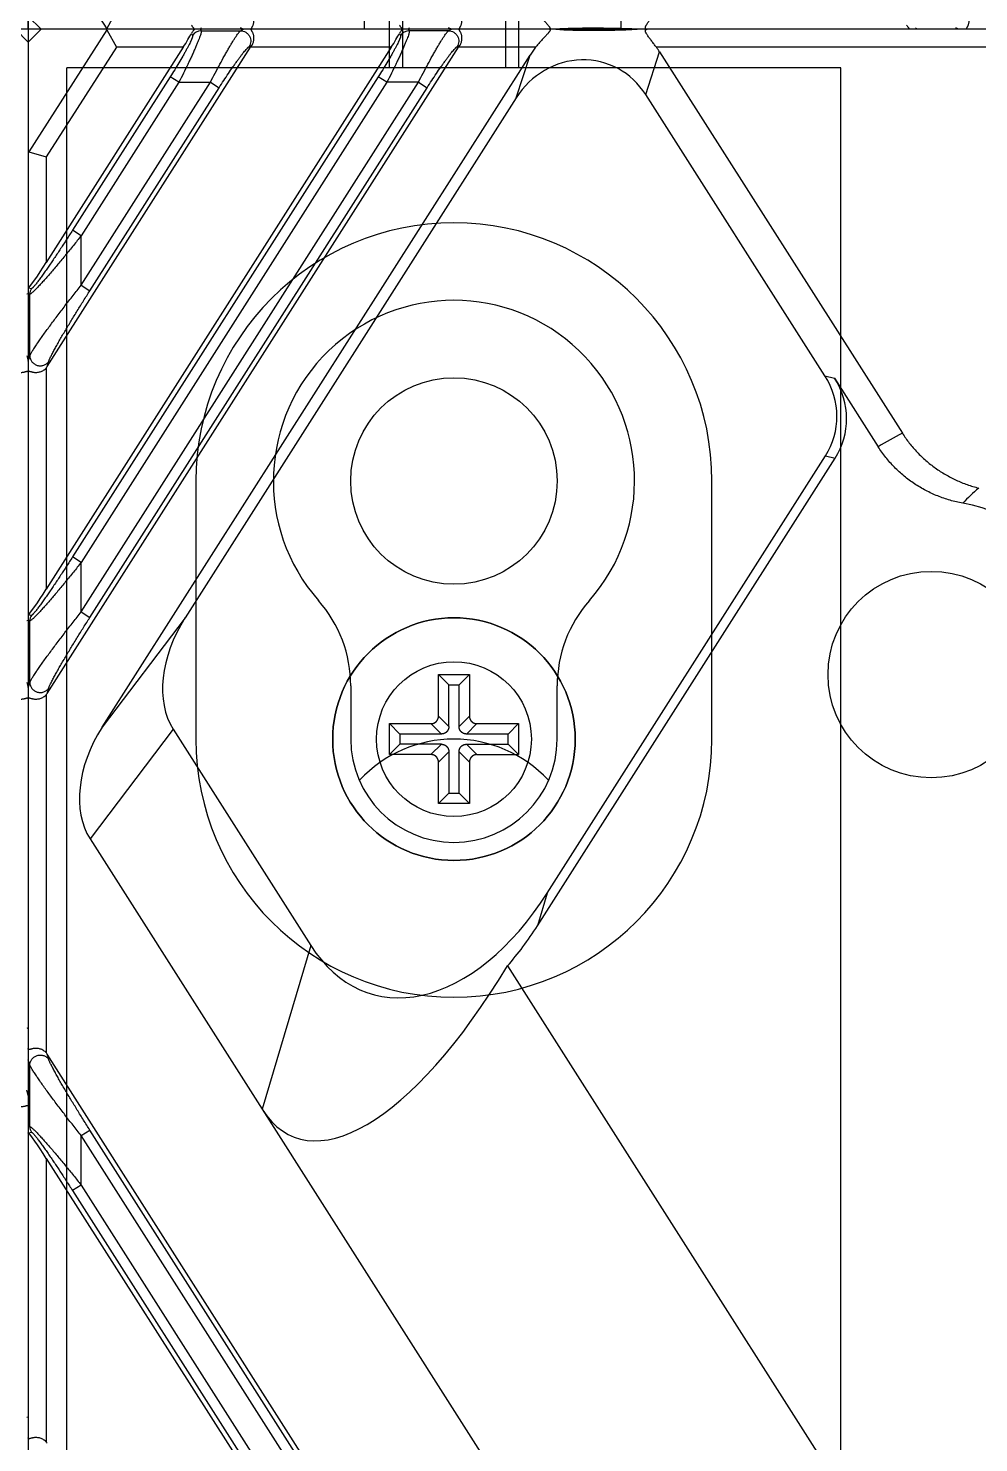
# Model space of a CAD drawing. Header units: millimetres. Extents: x 562 to 17351, y 2396 to 6995.
# Drawn here: x 14538.8 to 14575.7, y 4489 to 4543.8 of the extents above; entities that cross this region are included whole.
import ezdxf

# ---------------------------------------------------------------- set-up
doc = ezdxf.new("R2010")
doc.units = ezdxf.units.MM
doc.layers.add('02___PRT_ALL_AXES', color=7, linetype='Continuous')
doc.layers.add('_88746', color=7, linetype='Continuous')
doc.layers.add('1轮廓线', color=7, linetype='Continuous', lineweight=25)

# ---------------------------------------------------------------- blocks, each defined once
blk = doc.blocks.new('DTGCNV')
at = {"color": 7, "linetype": 'Continuous'}
for p, q in [((12729.643, 5012.697), (12729.643, 5010.197)), ((12739.593, 5012.697), (12739.593, 5010.197)), ((12717.118, 5010.197), (12716.618, 5009.697)), ((12716.618, 5010.197), (12716.618, 4673.197)), ((13316.618, 5010.197), (12716.618, 5010.197)), ((12719.662, 5010.18), (12716.635, 5005.452)), ((12719.662, 5010.18), (12720.035, 5009.497)), ((12722.942, 5010.035), (12722.987, 5009.954)), ((12723.29, 5010.197), (12723.323, 5010.138)), ((12723.323, 5010.138), (12724.846, 5010.138)), ((12724.846, 5010.138), (12724.954, 5010.197)), ((12731.005, 5010.035), (12731.049, 5009.954)), ((12731.353, 5010.197), (12731.385, 5010.138)), ((12732.909, 5010.138), (12731.385, 5010.138)), ((12732.909, 5010.138), (12733.017, 5010.197)), ((13316.618, 5009.697), (13316.118, 5010.197)), ((13316.618, 5010.197), (13316.618, 4672.697)), ((12722.626, 5009.497), (12717.318, 5001.166)), ((12730.688, 5009.497), (12717.318, 4988.51)), ((12720.035, 5009.497), (12717.318, 5005.252)), ((12717.353, 4997.126), (12725.234, 5009.497)), ((12717.353, 4984.47), (12733.297, 5009.497)), ((12722.626, 5009.497), (12720.035, 5009.497)), ((12725.182, 5009.526), (12725.291, 5009.585)), ((12730.688, 5009.497), (12725.234, 5009.497)), ((12733.245, 5009.526), (12733.353, 5009.585)), ((12736.286, 5009.497), (12733.297, 5009.497)), ((12740.554, 5007.665), (12741.089, 5009.319)), ((12813.095, 5009.497), (12740.966, 5009.497)), ((12741.089, 5009.319), (12750.5, 4994.546)), ((12719.48, 4983.156), (12736.07, 5009.197)), ((12735.535, 5007.543), (12736.07, 5009.197)), ((12722.123, 5008.36), (12718.334, 5002.412)), ((12730.185, 5008.36), (12718.334, 4989.757)), ((12722.459, 5008.146), (12718.67, 5002.198)), ((12718.67, 5000.282), (12723.679, 5008.146)), ((12730.521, 5008.146), (12718.67, 4989.542)), ((12718.67, 4987.626), (12731.742, 5008.146)), ((12722.459, 5008.146), (12722.123, 5008.36)), ((12722.459, 5008.146), (12723.679, 5008.146)), ((12723.679, 5008.146), (12724.015, 5007.932)), ((12730.521, 5008.146), (12730.185, 5008.36)), ((12731.742, 5008.146), (12730.521, 5008.146)), ((12731.742, 5008.146), (12732.078, 5007.932)), ((12719.006, 5000.068), (12724.015, 5007.932)), ((12719.006, 4987.412), (12732.078, 5007.932)), ((12747.496, 4996.768), (12740.554, 5007.665)), ((12735.535, 5007.543), (12722.704, 4987.402)), ((12716.635, 5005.452), (12717.318, 5005.252)), ((12717.318, 5005.252), (12717.318, 5001.166)), ((12718.67, 5002.198), (12718.334, 5002.412)), ((12718.67, 5000.282), (12718.67, 5002.198)), ((12716.677, 4999.934), (12716.618, 4999.951)), ((12716.631, 5000.18), (12716.74, 5000.148)), ((12716.677, 4997.543), (12716.677, 4999.934)), ((12718.67, 5000.282), (12719.006, 5000.068)), ((13316.618, 4999.951), (13316.559, 4999.934)), ((12716.618, 4997.34), (12716.677, 4997.543)), ((12717.353, 4997.126), (12717.412, 4997.328)), ((13316.559, 4997.543), (13316.618, 4997.34)), ((12717.318, 4997.079), (12717.318, 4988.51)), ((12747.496, 4996.768), (12747.871, 4996.679)), ((12747.871, 4996.679), (12749.562, 4994.025)), ((12736.354, 4975.464), (12747.898, 4993.585)), ((12736.731, 4976.733), (12747.523, 4993.674)), ((12747.523, 4993.674), (12747.898, 4993.585)), ((12718.67, 4989.542), (12718.334, 4989.757)), ((12718.67, 4987.626), (12718.67, 4989.542)), ((12716.631, 4987.524), (12716.74, 4987.492)), ((12718.67, 4987.626), (12719.006, 4987.412)), ((12722.704, 4987.402), (12719.48, 4983.156)), ((12716.677, 4987.278), (12716.618, 4987.296)), ((12716.677, 4984.887), (12716.677, 4987.278)), ((13316.618, 4987.296), (13316.559, 4987.278)), ((12716.618, 4984.684), (12716.677, 4984.887)), ((12717.353, 4984.47), (12717.412, 4984.673)), ((13316.559, 4984.887), (13316.618, 4984.684)), ((12717.318, 4984.423), (12717.318, 4970.54)), ((12722.236, 4983.077), (12719.013, 4978.832)), ((12722.236, 4983.077), (12727.571, 4974.703)), ((12719.013, 4978.832), (12910.962, 4677.532)), ((12736.731, 4976.733), (12736.354, 4975.464)), ((12727.571, 4974.703), (12725.686, 4968.356)), ((12735.19, 4973.911), (12923.33, 4678.59)), ((13316.618, 4971.508), (13316.559, 4971.491)), ((12717.412, 4970.291), (12717.353, 4970.493)), ((12903.91, 4677.658), (12717.353, 4970.493)), ((12716.677, 4970.077), (12716.618, 4970.279)), ((12716.677, 4967.685), (12716.677, 4970.077)), ((13316.618, 4968.897), (13316.559, 4969.1)), ((12716.618, 4967.668), (12716.677, 4967.685)), ((12716.631, 4967.439), (12716.74, 4967.471)), ((12718.67, 4967.337), (12719.006, 4967.551)), ((12718.67, 4965.421), (12718.67, 4967.337)), ((12902.323, 4679.058), (12718.67, 4967.337)), ((12902.66, 4679.272), (12719.006, 4967.551)), ((12717.318, 4966.453), (12717.318, 4955.465)), ((12717.318, 4966.453), (12901.381, 4677.532)), ((12718.67, 4965.421), (12718.334, 4965.207)), ((12718.67, 4965.421), (12901.103, 4679.058)), ((12718.334, 4965.207), (12900.767, 4678.844)), ((13316.618, 4956.433), (13316.559, 4956.416)), ((12716.635, 4677.443), (12719.662, 4672.714)), ((12719.662, 4672.714), (12720.035, 4673.397)), ((12716.618, 4673.197), (12717.118, 4672.697)), ((13316.618, 4672.697), (12717.118, 4672.697)), ((12723.323, 4672.756), (12723.29, 4672.697)), ((12724.954, 4672.697), (12724.846, 4672.756)), ((12731.385, 4672.756), (12731.353, 4672.697)), ((12733.017, 4672.697), (12732.909, 4672.756)), ((12751.015, 4672.697), (12751.047, 4672.756)), ((12752.678, 4672.697), (12752.571, 4672.756))]:
    blk.add_line(p, q, dxfattribs=at)
for centre, radius in [((12751.618, 4985.197), 4), ((12733.118, 4982.697), 3)]:
    blk.add_circle(centre, radius, dxfattribs=at)
for centre, radius, start, end in [((12723.324, 5009.737), 0.402, 90.2568, 147.2432), ((12731.387, 5009.737), 0.402, 90.2568, 147.2432), ((12717.079, 4999.933), 0.402, 147.6282, 179.8718), ((12757.333, 4981.155), 15.034, 117.0328, 121.1257), ((12759.62, 4985.299), 9.418, 130.8577, 136.0435), ((12751.618, 4985.197), 6.75, 336.1243, 79.5633), ((12717.079, 4987.277), 0.402, 147.6282, 179.8718), ((12717.079, 4967.686), 0.402, 180.1282, 212.3718)]:
    blk.add_arc(centre, radius, start, end, dxfattribs=at)
for centre, major_axis, ratio, start_param, end_param in [((12719.184, 5009.497), (0.468, 0.695), 0.186347, -0.096093, 0.124846), ((12722.553, 5009.497), (0.449, 0.699), 0.073624, -1.523567, -0.647746), ((12730.616, 5009.497), (0.449, 0.699), 0.073624, -1.523567, -0.647746), ((12739.508, 5010.429), (3.18, 0.087), 0.080959, -2.446687, -1.345204), ((12725.307, 5009.497), (0.449, 0.699), 0.073624, 1.492115, 1.618026), ((12733.37, 5009.497), (0.449, 0.699), 0.073624, 1.492115, 1.618026), ((12738.562, 5007.505), (0.977, 3.022), 0.944553, 1.184969, 1.302149), ((12738.562, 5007.505), (0.977, 3.022), 0.944553, -0.662888, -0.591953), ((12738.027, 5005.851), (0.977, 3.022), 0.944553, -0.662888, 1.302149), ((12717.318, 5006.583), (0.687, 1.129), 0.116833, -3.331181, -3.110242), ((12717.318, 5001.28), (0.698, 1.104), 0.046753, -3.023591, -1.644612), ((12717.02, 4997.351), (0.117, 0.402), 0.954439, -2.00715, -1.867188), ((12744.761, 4995.281), (3.127, -0.746), 0.933182, -0.312299, 0.766803), ((12745.136, 4995.191), (3.127, -0.746), 0.933182, -0.312299, 0.766803), ((12717.318, 4988.624), (0.698, 1.104), 0.046753, -3.023591, -1.644612), ((12725.393, 4986.019), (-2.652, -3.493), 0.684108, -1.451017, -0.247768), ((12717.02, 4984.695), (0.117, 0.402), 0.954439, -2.00715, -1.867188), ((12722.169, 4981.773), (2.652, 3.493), 0.684108, -4.59261, -3.389361), ((12732.749, 4982.368), (-2.835, -9.544), 0.602666, -0.481922, 1.127854), ((12732.372, 4981.098), (2.835, 9.544), 0.602666, -2.228667, -2.013739), ((12732.692, 4982.176), (5.777, 14.89), 0.368013, -3.405574, -2.010726), ((12717.02, 4970.269), (-0.117, 0.402), 0.954439, -1.274405, -1.134443), ((12717.318, 4966.339), (-0.698, 1.104), 0.046753, -1.496981, -0.118001), ((12717.02, 4955.193), (-0.117, 0.402), 0.954439, -1.274405, -1.134443), ((12719.184, 4673.397), (-0.468, 0.695), 0.186347, -3.266439, -3.0455), ((12739.508, 4672.466), (3.18, -0.087), 0.080959, 1.345204, 2.446687)]:
    blk.add_ellipse(centre, major_axis=major_axis, ratio=ratio, start_param=start_param, end_param=end_param, dxfattribs=at)
for points, knots in [([(12722.987, 5009.954), (12722.988, 5009.951), (12722.989, 5009.946), (12722.99, 5009.939), (12722.989, 5009.929), (12722.986, 5009.914), (12722.981, 5009.893), (12722.973, 5009.868), (12722.963, 5009.84), (12722.95, 5009.808), (12722.929, 5009.759), (12722.897, 5009.69), (12722.852, 5009.6), (12722.8, 5009.5), (12722.741, 5009.391), (12722.676, 5009.275), (12722.581, 5009.109), (12722.454, 5008.894), (12722.292, 5008.629), (12722.18, 5008.45), (12722.123, 5008.36)], [0, 0, 0, 0, 0.005131, 0.008428, 0.012271, 0.021684, 0.033464, 0.047622, 0.064124, 0.082905, 0.103889, 0.152076, 0.207846, 0.270292, 0.338504, 0.411611, 0.488796, 0.652473, 0.824323, 1, 1, 1, 1]), ([(12723.323, 5010.138), (12723.323, 5010.137), (12723.324, 5010.133), (12723.326, 5010.124), (12723.325, 5010.11), (12723.323, 5010.09), (12723.318, 5010.065), (12723.31, 5010.036), (12723.296, 5009.987), (12723.273, 5009.917), (12723.238, 5009.821), (12723.194, 5009.711), (12723.143, 5009.588), (12723.085, 5009.454), (12723.021, 5009.31), (12722.952, 5009.157), (12722.877, 5008.998), (12722.772, 5008.776), (12722.633, 5008.491), (12722.518, 5008.262), (12722.459, 5008.146)], [0, 0, 0, 0, 0.002337, 0.005142, 0.012309, 0.021693, 0.033344, 0.047262, 0.063422, 0.102249, 0.149298, 0.203901, 0.265311, 0.332743, 0.40541, 0.482538, 0.563383, 0.647242, 0.821363, 1, 1, 1, 1]), ([(12723.044, 5010.197), (12723.045, 5010.197), (12723.047, 5010.197), (12723.049, 5010.197), (12723.051, 5010.196), (12723.052, 5010.194), (12723.052, 5010.191), (12723.051, 5010.189), (12723.049, 5010.185), (12723.045, 5010.179), (12723.04, 5010.172), (12723.032, 5010.163), (12723.024, 5010.153), (12723.014, 5010.142), (12723.001, 5010.126), (12722.983, 5010.102), (12722.962, 5010.07), (12722.948, 5010.047), (12722.942, 5010.035)], [0, 0, 0, 0, 0.012996, 0.023691, 0.032499, 0.040267, 0.057606, 0.069409, 0.083767, 0.120475, 0.167471, 0.223673, 0.287908, 0.359194, 0.436597, 0.607104, 0.795683, 1, 1, 1, 1]), ([(12723.679, 5008.146), (12723.74, 5008.264), (12723.86, 5008.498), (12724.042, 5008.838), (12724.191, 5009.111), (12724.307, 5009.316), (12724.389, 5009.459), (12724.467, 5009.592), (12724.541, 5009.713), (12724.609, 5009.822), (12724.671, 5009.917), (12724.718, 5009.987), (12724.753, 5010.035), (12724.776, 5010.064), (12724.797, 5010.09), (12724.815, 5010.11), (12724.831, 5010.126), (12724.841, 5010.135), (12724.846, 5010.138)], [0, 0, 0, 0, 0.172458, 0.340604, 0.500132, 0.575263, 0.646515, 0.713266, 0.774868, 0.830656, 0.879952, 0.922092, 0.940282, 0.956456, 0.970552, 0.982522, 0.992336, 1, 1, 1, 1]), ([(12724.846, 5010.138), (12724.881, 5010.138), (12724.951, 5010.127), (12725.049, 5010.085), (12725.132, 5010.018), (12725.195, 5009.931), (12725.234, 5009.832), (12725.246, 5009.725), (12725.23, 5009.62), (12725.201, 5009.555), (12725.182, 5009.526)], [0, 0, 0, 0, 0.124309, 0.249137, 0.374435, 0.5, 0.625565, 0.750863, 0.875691, 1, 1, 1, 1]), ([(12725.291, 5009.585), (12725.302, 5009.603), (12725.323, 5009.64), (12725.346, 5009.699), (12725.36, 5009.759), (12725.367, 5009.818), (12725.367, 5009.874), (12725.361, 5009.927), (12725.351, 5009.975), (12725.338, 5010.02), (12725.323, 5010.059), (12725.309, 5010.089), (12725.297, 5010.111), (12725.289, 5010.125), (12725.282, 5010.138), (12725.275, 5010.15), (12725.269, 5010.161), (12725.264, 5010.17), (12725.261, 5010.177), (12725.26, 5010.182), (12725.26, 5010.186), (12725.261, 5010.19), (12725.263, 5010.193), (12725.265, 5010.195), (12725.268, 5010.196), (12725.273, 5010.197), (12725.277, 5010.197), (12725.28, 5010.197)], [0, 0, 0, 0, 0.097065, 0.192515, 0.285324, 0.374606, 0.459616, 0.539864, 0.615058, 0.684982, 0.749399, 0.807935, 0.834791, 0.859873, 0.883022, 0.904001, 0.922558, 0.93844, 0.951423, 0.956829, 0.961578, 0.96963, 0.973476, 0.977585, 0.982189, 0.987423, 1, 1, 1, 1]), ([(12731.049, 5009.954), (12731.051, 5009.951), (12731.052, 5009.946), (12731.052, 5009.939), (12731.052, 5009.929), (12731.049, 5009.914), (12731.044, 5009.893), (12731.036, 5009.868), (12731.025, 5009.84), (12731.013, 5009.808), (12730.992, 5009.759), (12730.96, 5009.69), (12730.915, 5009.6), (12730.862, 5009.5), (12730.803, 5009.391), (12730.739, 5009.275), (12730.644, 5009.109), (12730.517, 5008.894), (12730.355, 5008.629), (12730.243, 5008.45), (12730.185, 5008.36)], [0, 0, 0, 0, 0.005131, 0.008428, 0.012271, 0.021684, 0.033464, 0.047622, 0.064124, 0.082905, 0.103889, 0.152076, 0.207846, 0.270292, 0.338504, 0.411611, 0.488796, 0.652473, 0.824323, 1, 1, 1, 1]), ([(12731.385, 5010.138), (12731.386, 5010.137), (12731.387, 5010.133), (12731.388, 5010.124), (12731.388, 5010.11), (12731.385, 5010.09), (12731.38, 5010.065), (12731.373, 5010.036), (12731.359, 5009.987), (12731.336, 5009.917), (12731.3, 5009.821), (12731.257, 5009.711), (12731.206, 5009.588), (12731.148, 5009.454), (12731.084, 5009.31), (12731.014, 5009.157), (12730.94, 5008.998), (12730.834, 5008.776), (12730.695, 5008.491), (12730.58, 5008.262), (12730.521, 5008.146)], [0, 0, 0, 0, 0.002337, 0.005142, 0.012309, 0.021693, 0.033344, 0.047262, 0.063422, 0.102249, 0.149298, 0.203901, 0.265311, 0.332743, 0.40541, 0.482538, 0.563383, 0.647242, 0.821363, 1, 1, 1, 1]), ([(12731.107, 5010.197), (12731.108, 5010.197), (12731.11, 5010.197), (12731.112, 5010.197), (12731.113, 5010.196), (12731.115, 5010.194), (12731.115, 5010.191), (12731.114, 5010.189), (12731.112, 5010.185), (12731.108, 5010.179), (12731.102, 5010.172), (12731.095, 5010.163), (12731.086, 5010.153), (12731.077, 5010.142), (12731.063, 5010.126), (12731.045, 5010.102), (12731.024, 5010.07), (12731.011, 5010.047), (12731.005, 5010.035)], [0, 0, 0, 0, 0.012997, 0.023693, 0.032502, 0.040269, 0.057607, 0.069406, 0.083763, 0.120473, 0.16747, 0.223668, 0.287904, 0.359192, 0.436594, 0.607104, 0.795683, 1, 1, 1, 1]), ([(12731.742, 5008.146), (12731.802, 5008.264), (12731.923, 5008.498), (12732.104, 5008.838), (12732.254, 5009.111), (12732.37, 5009.316), (12732.452, 5009.459), (12732.53, 5009.592), (12732.603, 5009.713), (12732.671, 5009.822), (12732.733, 5009.917), (12732.781, 5009.987), (12732.816, 5010.035), (12732.839, 5010.064), (12732.859, 5010.09), (12732.878, 5010.11), (12732.894, 5010.126), (12732.904, 5010.135), (12732.909, 5010.138)], [0, 0, 0, 0, 0.172457, 0.340603, 0.500132, 0.575262, 0.646515, 0.713266, 0.774868, 0.830656, 0.879952, 0.922092, 0.940282, 0.956456, 0.970552, 0.982522, 0.992336, 1, 1, 1, 1]), ([(12732.909, 5010.138), (12732.944, 5010.138), (12733.014, 5010.127), (12733.112, 5010.085), (12733.195, 5010.018), (12733.258, 5009.931), (12733.297, 5009.832), (12733.309, 5009.725), (12733.292, 5009.62), (12733.263, 5009.555), (12733.245, 5009.526)], [0, 0, 0, 0, 0.124309, 0.249137, 0.374435, 0.5, 0.625565, 0.750863, 0.875691, 1, 1, 1, 1]), ([(12733.353, 5009.585), (12733.365, 5009.603), (12733.386, 5009.64), (12733.408, 5009.699), (12733.423, 5009.759), (12733.429, 5009.818), (12733.429, 5009.874), (12733.424, 5009.927), (12733.414, 5009.975), (12733.401, 5010.02), (12733.386, 5010.059), (12733.371, 5010.089), (12733.36, 5010.111), (12733.352, 5010.125), (12733.344, 5010.138), (12733.337, 5010.15), (12733.332, 5010.161), (12733.327, 5010.17), (12733.324, 5010.177), (12733.323, 5010.182), (12733.323, 5010.186), (12733.324, 5010.19), (12733.326, 5010.193), (12733.328, 5010.195), (12733.331, 5010.196), (12733.336, 5010.197), (12733.34, 5010.197), (12733.342, 5010.197)], [0, 0, 0, 0, 0.097065, 0.192515, 0.285324, 0.374606, 0.459616, 0.539864, 0.615058, 0.684982, 0.749399, 0.807935, 0.834791, 0.859873, 0.883022, 0.904001, 0.922558, 0.93844, 0.951423, 0.956829, 0.961578, 0.96963, 0.973476, 0.977585, 0.982189, 0.987423, 1, 1, 1, 1]), ([(12736.824, 5010.197), (12736.828, 5010.197), (12736.834, 5010.197), (12736.841, 5010.194), (12736.845, 5010.191), (12736.849, 5010.186), (12736.85, 5010.181), (12736.85, 5010.175), (12736.849, 5010.167), (12736.846, 5010.156), (12736.839, 5010.142), (12736.83, 5010.126), (12736.818, 5010.109), (12736.799, 5010.082), (12736.77, 5010.047), (12736.731, 5010.002), (12736.687, 5009.953), (12736.641, 5009.902), (12736.592, 5009.849), (12736.542, 5009.794), (12736.473, 5009.718), (12736.387, 5009.62), (12736.319, 5009.539), (12736.286, 5009.497)], [0, 0, 0, 0, 0.011112, 0.020255, 0.024391, 0.028473, 0.037279, 0.042422, 0.048212, 0.061978, 0.078873, 0.098855, 0.121745, 0.147283, 0.20515, 0.270312, 0.341022, 0.415964, 0.494162, 0.574906, 0.657633, 0.827281, 1, 1, 1, 1]), ([(12740.966, 5009.497), (12740.936, 5009.538), (12740.89, 5009.599), (12740.828, 5009.68), (12740.783, 5009.739), (12740.739, 5009.797), (12740.697, 5009.854), (12740.657, 5009.908), (12740.621, 5009.961), (12740.589, 5010.01), (12740.567, 5010.05), (12740.553, 5010.079), (12740.545, 5010.099), (12740.54, 5010.118), (12740.537, 5010.135), (12740.537, 5010.15), (12740.539, 5010.163), (12740.545, 5010.174), (12740.553, 5010.183), (12740.564, 5010.19), (12740.577, 5010.194), (12740.591, 5010.197), (12740.602, 5010.197), (12740.607, 5010.197)], [0, 0, 0, 0, 0.17407, 0.260019, 0.344627, 0.427386, 0.507674, 0.584703, 0.657485, 0.724708, 0.784754, 0.811543, 0.835902, 0.857707, 0.87695, 0.893816, 0.908746, 0.922466, 0.93588, 0.949853, 0.965006, 0.981682, 1, 1, 1, 1]), ([(12724.015, 5007.932), (12724.075, 5008.025), (12724.194, 5008.209), (12724.372, 5008.477), (12724.519, 5008.693), (12724.634, 5008.856), (12724.716, 5008.97), (12724.794, 5009.076), (12724.868, 5009.175), (12724.938, 5009.264), (12725.001, 5009.342), (12725.05, 5009.4), (12725.086, 5009.439), (12725.109, 5009.464), (12725.131, 5009.485), (12725.15, 5009.502), (12725.167, 5009.516), (12725.177, 5009.523), (12725.182, 5009.526)], [0, 0, 0, 0, 0.1676, 0.331583, 0.488295, 0.562692, 0.633726, 0.700798, 0.763256, 0.820399, 0.871471, 0.915692, 0.934989, 0.952284, 0.967493, 0.980544, 0.991384, 1, 1, 1, 1]), ([(12732.078, 5007.932), (12732.138, 5008.025), (12732.256, 5008.209), (12732.435, 5008.477), (12732.582, 5008.693), (12732.697, 5008.856), (12732.779, 5008.97), (12732.857, 5009.076), (12732.931, 5009.175), (12733, 5009.264), (12733.064, 5009.342), (12733.113, 5009.4), (12733.149, 5009.439), (12733.172, 5009.464), (12733.194, 5009.485), (12733.213, 5009.502), (12733.229, 5009.516), (12733.24, 5009.523), (12733.245, 5009.526)], [0, 0, 0, 0, 0.1676, 0.331583, 0.488295, 0.562692, 0.633726, 0.700798, 0.763256, 0.820398, 0.871471, 0.915692, 0.934989, 0.952284, 0.967493, 0.980544, 0.991384, 1, 1, 1, 1]), ([(12718.67, 5002.198), (12718.57, 5002.073), (12718.419, 5001.886), (12718.218, 5001.638), (12718.068, 5001.454), (12717.918, 5001.274), (12717.77, 5001.096), (12717.624, 5000.924), (12717.481, 5000.756), (12717.342, 5000.597), (12717.209, 5000.446), (12717.102, 5000.328), (12717.021, 5000.24), (12716.964, 5000.181), (12716.911, 5000.126), (12716.862, 5000.077), (12716.817, 5000.034), (12716.777, 4999.998), (12716.747, 4999.973), (12716.727, 4999.957), (12716.713, 4999.948), (12716.702, 4999.941), (12716.692, 4999.936), (12716.684, 4999.934), (12716.679, 4999.934), (12716.677, 4999.934)], [0, 0, 0, 0, 0.159124, 0.238222, 0.316725, 0.394379, 0.470876, 0.545833, 0.618769, 0.689064, 0.755895, 0.818172, 0.847168, 0.874455, 0.899785, 0.922888, 0.943474, 0.961249, 0.975933, 0.982041, 0.987297, 0.991693, 0.995234, 0.997964, 1, 1, 1, 1]), ([(12718.334, 5002.412), (12718.257, 5002.293), (12718.143, 5002.114), (12717.989, 5001.877), (12717.874, 5001.701), (12717.759, 5001.527), (12717.644, 5001.355), (12717.53, 5001.186), (12717.418, 5001.021), (12717.307, 5000.861), (12717.199, 5000.708), (12717.112, 5000.586), (12717.044, 5000.494), (12716.996, 5000.43), (12716.95, 5000.37), (12716.907, 5000.315), (12716.867, 5000.267), (12716.836, 5000.231), (12716.814, 5000.206), (12716.799, 5000.19), (12716.785, 5000.176), (12716.773, 5000.166), (12716.762, 5000.157), (12716.754, 5000.152), (12716.749, 5000.149), (12716.745, 5000.148), (12716.741, 5000.148), (12716.74, 5000.148)], [0, 0, 0, 0, 0.153079, 0.229316, 0.305163, 0.380449, 0.454963, 0.528434, 0.600517, 0.670737, 0.738433, 0.802662, 0.833067, 0.862041, 0.889306, 0.914531, 0.93732, 0.957232, 0.96596, 0.973791, 0.980669, 0.986547, 0.991394, 0.995199, 0.996723, 0.998012, 1, 1, 1, 1]), ([(12716.631, 5000.18), (12716.63, 5000.179), (12716.628, 5000.178), (12716.626, 5000.177), (12716.624, 5000.176), (12716.622, 5000.175), (12716.62, 5000.176), (12716.619, 5000.177), (12716.618, 5000.179), (12716.618, 5000.181), (12716.618, 5000.182)], [0, 0, 0, 0, 0.198736, 0.362218, 0.491763, 0.59192, 0.674676, 0.760174, 0.865709, 1, 1, 1, 1]), ([(12716.677, 4997.543), (12716.679, 4997.548), (12716.684, 4997.559), (12716.696, 4997.585), (12716.715, 4997.622), (12716.743, 4997.672), (12716.776, 4997.728), (12716.815, 4997.791), (12716.875, 4997.884), (12716.959, 4998.009), (12717.069, 4998.169), (12717.19, 4998.34), (12717.319, 4998.518), (12717.455, 4998.703), (12717.595, 4998.893), (12717.791, 4999.153), (12718.043, 4999.483), (12718.353, 4999.882), (12718.563, 5000.149), (12718.67, 5000.282)], [0, 0, 0, 0, 0.00509, 0.010986, 0.025069, 0.041978, 0.061422, 0.083116, 0.10679, 0.159148, 0.216896, 0.278821, 0.344009, 0.411767, 0.481567, 0.552991, 0.699423, 0.848968, 1, 1, 1, 1]), ([(12717.412, 4997.328), (12717.414, 4997.334), (12717.418, 4997.347), (12717.428, 4997.376), (12717.446, 4997.417), (12717.471, 4997.472), (12717.501, 4997.534), (12717.535, 4997.601), (12717.586, 4997.7), (12717.657, 4997.831), (12717.748, 4997.996), (12717.847, 4998.169), (12717.951, 4998.348), (12718.059, 4998.531), (12718.17, 4998.718), (12718.323, 4998.972), (12718.519, 4999.293), (12718.76, 4999.68), (12718.923, 4999.939), (12719.006, 5000.068)], [0, 0, 0, 0, 0.005901, 0.012735, 0.028952, 0.048162, 0.069901, 0.09376, 0.119398, 0.174922, 0.234766, 0.297787, 0.363198, 0.430435, 0.499096, 0.568874, 0.710857, 0.854932, 1, 1, 1, 1]), ([(13316.618, 5000.182), (13316.618, 5000.181), (13316.618, 5000.179), (13316.618, 5000.177), (13316.617, 5000.176), (13316.615, 5000.175), (13316.613, 5000.176), (13316.611, 5000.177), (13316.608, 5000.178), (13316.606, 5000.179), (13316.605, 5000.18)], [0, 0, 0, 0, 0.134296, 0.239838, 0.325336, 0.408088, 0.50825, 0.637794, 0.80127, 1, 1, 1, 1]), ([(12716.677, 4997.543), (12716.678, 4997.522), (12716.682, 4997.481), (12716.699, 4997.422), (12716.725, 4997.365), (12716.76, 4997.313), (12716.803, 4997.267), (12716.853, 4997.228), (12716.909, 4997.197), (12716.968, 4997.174), (12717.031, 4997.161), (12717.095, 4997.158), (12717.158, 4997.164), (12717.219, 4997.18), (12717.276, 4997.205), (12717.329, 4997.238), (12717.375, 4997.279), (12717.4, 4997.312), (12717.412, 4997.328)], [0, 0, 0, 0, 0.061114, 0.122614, 0.184535, 0.246922, 0.309744, 0.372937, 0.436398, 0.5, 0.563602, 0.627063, 0.690256, 0.753078, 0.815465, 0.877386, 0.938886, 1, 1, 1, 1]), ([(12716.618, 4996.91), (12716.618, 4996.915), (12716.619, 4996.923), (12716.621, 4996.934), (12716.625, 4996.943), (12716.632, 4996.949), (12716.64, 4996.952), (12716.651, 4996.952), (12716.662, 4996.95), (12716.676, 4996.947), (12716.69, 4996.943), (12716.714, 4996.936), (12716.739, 4996.928), (12716.766, 4996.921), (12716.797, 4996.915), (12716.84, 4996.908), (12716.895, 4996.903), (12716.954, 4996.904), (12717.017, 4996.912), (12717.082, 4996.927), (12717.147, 4996.951), (12717.21, 4996.984), (12717.269, 4997.026), (12717.303, 4997.061), (12717.318, 4997.079)], [0, 0, 0, 0, 0.017325, 0.031913, 0.043943, 0.054511, 0.065353, 0.077926, 0.092893, 0.110359, 0.130226, 0.152324, 0.202561, 0.230461, 0.260087, 0.324234, 0.394541, 0.470543, 0.551624, 0.636959, 0.725518, 0.81617, 0.907908, 1, 1, 1, 1]), ([(13315.918, 4997.079), (13315.934, 4997.061), (13315.968, 4997.026), (13316.026, 4996.984), (13316.089, 4996.951), (13316.154, 4996.927), (13316.219, 4996.912), (13316.282, 4996.904), (13316.342, 4996.903), (13316.397, 4996.908), (13316.439, 4996.915), (13316.471, 4996.921), (13316.498, 4996.928), (13316.523, 4996.936), (13316.546, 4996.943), (13316.561, 4996.947), (13316.574, 4996.95), (13316.586, 4996.952), (13316.596, 4996.952), (13316.605, 4996.949), (13316.611, 4996.943), (13316.616, 4996.934), (13316.618, 4996.923), (13316.618, 4996.915), (13316.618, 4996.91)], [0, 0, 0, 0, 0.092092, 0.18383, 0.274482, 0.363041, 0.448376, 0.529457, 0.605459, 0.675766, 0.739913, 0.769539, 0.797439, 0.847676, 0.869774, 0.889641, 0.907107, 0.922074, 0.934647, 0.945489, 0.956057, 0.968087, 0.982675, 1, 1, 1, 1]), ([(12750.5, 4994.546), (12750.584, 4994.415), (12750.763, 4994.161), (12751.068, 4993.808), (12751.406, 4993.485), (12751.772, 4993.196), (12752.165, 4992.942), (12752.579, 4992.727), (12753.011, 4992.551), (12753.309, 4992.46), (12753.46, 4992.422)], [0, 0, 0, 0, 0.124999, 0.249997, 0.374996, 0.499996, 0.624996, 0.749997, 0.874998, 1, 1, 1, 1]), ([(12752.841, 4991.836), (12752.675, 4991.866), (12752.345, 4991.944), (12751.865, 4992.109), (12751.405, 4992.322), (12750.968, 4992.581), (12750.56, 4992.883), (12750.186, 4993.226), (12749.849, 4993.607), (12749.653, 4993.882), (12749.562, 4994.025)], [0, 0, 0, 0, 0.125003, 0.250004, 0.375005, 0.500005, 0.625005, 0.750004, 0.875001, 1, 1, 1, 1]), ([(12718.67, 4989.542), (12718.57, 4989.417), (12718.419, 4989.23), (12718.218, 4988.982), (12718.068, 4988.798), (12717.918, 4988.618), (12717.77, 4988.44), (12717.624, 4988.268), (12717.481, 4988.101), (12717.342, 4987.941), (12717.209, 4987.79), (12717.102, 4987.672), (12717.021, 4987.584), (12716.964, 4987.525), (12716.911, 4987.47), (12716.862, 4987.421), (12716.817, 4987.378), (12716.777, 4987.342), (12716.747, 4987.317), (12716.727, 4987.301), (12716.713, 4987.292), (12716.702, 4987.285), (12716.692, 4987.281), (12716.684, 4987.278), (12716.679, 4987.278), (12716.677, 4987.278)], [0, 0, 0, 0, 0.159124, 0.238222, 0.316725, 0.394379, 0.470876, 0.545833, 0.618769, 0.689064, 0.755895, 0.818172, 0.847168, 0.874455, 0.899785, 0.922888, 0.943474, 0.961249, 0.975933, 0.982041, 0.987297, 0.991693, 0.995234, 0.997964, 1, 1, 1, 1]), ([(12718.334, 4989.757), (12718.257, 4989.637), (12718.143, 4989.458), (12717.989, 4989.222), (12717.874, 4989.045), (12717.759, 4988.871), (12717.644, 4988.699), (12717.53, 4988.53), (12717.418, 4988.365), (12717.307, 4988.206), (12717.199, 4988.053), (12717.112, 4987.931), (12717.044, 4987.838), (12716.996, 4987.774), (12716.95, 4987.714), (12716.907, 4987.66), (12716.867, 4987.611), (12716.836, 4987.575), (12716.814, 4987.55), (12716.799, 4987.534), (12716.785, 4987.521), (12716.773, 4987.51), (12716.762, 4987.501), (12716.754, 4987.496), (12716.749, 4987.494), (12716.745, 4987.492), (12716.741, 4987.492), (12716.74, 4987.492)], [0, 0, 0, 0, 0.153079, 0.229316, 0.305163, 0.380449, 0.454963, 0.528434, 0.600517, 0.670737, 0.738433, 0.802662, 0.833067, 0.862041, 0.889306, 0.914531, 0.93732, 0.957232, 0.96596, 0.973791, 0.980669, 0.986547, 0.991394, 0.995199, 0.996723, 0.998012, 1, 1, 1, 1]), ([(12716.631, 4987.524), (12716.63, 4987.523), (12716.628, 4987.522), (12716.626, 4987.521), (12716.624, 4987.52), (12716.622, 4987.52), (12716.62, 4987.52), (12716.619, 4987.521), (12716.618, 4987.523), (12716.618, 4987.525), (12716.618, 4987.526)], [0, 0, 0, 0, 0.19873, 0.362206, 0.49175, 0.591912, 0.674664, 0.760162, 0.865704, 1, 1, 1, 1]), ([(12716.677, 4984.887), (12716.679, 4984.892), (12716.684, 4984.904), (12716.696, 4984.929), (12716.715, 4984.967), (12716.743, 4985.016), (12716.776, 4985.073), (12716.815, 4985.135), (12716.875, 4985.228), (12716.959, 4985.353), (12717.069, 4985.513), (12717.19, 4985.684), (12717.319, 4985.863), (12717.455, 4986.047), (12717.595, 4986.237), (12717.791, 4986.497), (12718.043, 4986.827), (12718.353, 4987.226), (12718.563, 4987.493), (12718.67, 4987.626)], [0, 0, 0, 0, 0.00509, 0.010986, 0.025069, 0.041978, 0.061422, 0.083116, 0.10679, 0.159148, 0.216896, 0.278821, 0.344009, 0.411767, 0.481567, 0.552991, 0.699423, 0.848968, 1, 1, 1, 1]), ([(12717.412, 4984.673), (12717.414, 4984.679), (12717.418, 4984.691), (12717.428, 4984.72), (12717.446, 4984.761), (12717.471, 4984.816), (12717.501, 4984.878), (12717.535, 4984.945), (12717.586, 4985.044), (12717.657, 4985.175), (12717.748, 4985.34), (12717.847, 4985.513), (12717.951, 4985.692), (12718.059, 4985.875), (12718.17, 4986.062), (12718.323, 4986.316), (12718.519, 4986.637), (12718.76, 4987.024), (12718.923, 4987.283), (12719.006, 4987.412)], [0, 0, 0, 0, 0.005901, 0.012735, 0.028952, 0.048162, 0.069901, 0.09376, 0.119398, 0.174922, 0.234766, 0.297787, 0.363198, 0.430435, 0.499096, 0.568874, 0.710857, 0.854932, 1, 1, 1, 1]), ([(13316.618, 4987.526), (13316.618, 4987.525), (13316.618, 4987.523), (13316.618, 4987.521), (13316.617, 4987.52), (13316.615, 4987.52), (13316.613, 4987.52), (13316.611, 4987.521), (13316.608, 4987.522), (13316.606, 4987.523), (13316.605, 4987.524)], [0, 0, 0, 0, 0.134296, 0.239838, 0.325336, 0.408088, 0.50825, 0.637794, 0.80127, 1, 1, 1, 1]), ([(12716.677, 4984.887), (12716.678, 4984.866), (12716.682, 4984.825), (12716.699, 4984.766), (12716.725, 4984.709), (12716.76, 4984.658), (12716.803, 4984.611), (12716.853, 4984.572), (12716.909, 4984.541), (12716.968, 4984.519), (12717.031, 4984.505), (12717.095, 4984.502), (12717.158, 4984.508), (12717.219, 4984.524), (12717.276, 4984.549), (12717.329, 4984.582), (12717.375, 4984.624), (12717.4, 4984.656), (12717.412, 4984.673)], [0, 0, 0, 0, 0.061114, 0.122614, 0.184535, 0.246922, 0.309744, 0.372937, 0.436398, 0.5, 0.563602, 0.627063, 0.690256, 0.753078, 0.815465, 0.877386, 0.938886, 1, 1, 1, 1]), ([(12716.618, 4984.254), (12716.618, 4984.259), (12716.619, 4984.267), (12716.621, 4984.278), (12716.625, 4984.287), (12716.632, 4984.293), (12716.64, 4984.296), (12716.651, 4984.296), (12716.662, 4984.294), (12716.676, 4984.291), (12716.69, 4984.287), (12716.714, 4984.28), (12716.739, 4984.272), (12716.766, 4984.266), (12716.797, 4984.259), (12716.84, 4984.252), (12716.895, 4984.247), (12716.954, 4984.248), (12717.017, 4984.256), (12717.082, 4984.271), (12717.147, 4984.295), (12717.21, 4984.328), (12717.269, 4984.371), (12717.303, 4984.405), (12717.318, 4984.423)], [0, 0, 0, 0, 0.017325, 0.031913, 0.043943, 0.054511, 0.065353, 0.077926, 0.092893, 0.110359, 0.130226, 0.152324, 0.202561, 0.230461, 0.260087, 0.324234, 0.394541, 0.470543, 0.551624, 0.636959, 0.725518, 0.81617, 0.907908, 1, 1, 1, 1]), ([(13315.918, 4984.423), (13315.934, 4984.405), (13315.968, 4984.371), (13316.026, 4984.328), (13316.089, 4984.295), (13316.154, 4984.271), (13316.219, 4984.256), (13316.282, 4984.248), (13316.342, 4984.247), (13316.397, 4984.252), (13316.439, 4984.259), (13316.471, 4984.266), (13316.498, 4984.272), (13316.523, 4984.28), (13316.546, 4984.287), (13316.561, 4984.291), (13316.574, 4984.294), (13316.586, 4984.296), (13316.596, 4984.296), (13316.605, 4984.293), (13316.611, 4984.287), (13316.616, 4984.278), (13316.618, 4984.267), (13316.618, 4984.259), (13316.618, 4984.254)], [0, 0, 0, 0, 0.092092, 0.18383, 0.274482, 0.363041, 0.448376, 0.529457, 0.605459, 0.675766, 0.739913, 0.769539, 0.797439, 0.847676, 0.869774, 0.889641, 0.907107, 0.922074, 0.934647, 0.945489, 0.956057, 0.968087, 0.982675, 1, 1, 1, 1]), ([(13316.618, 4971.739), (13316.618, 4971.738), (13316.618, 4971.736), (13316.618, 4971.734), (13316.617, 4971.733), (13316.615, 4971.732), (13316.613, 4971.733), (13316.611, 4971.734), (13316.608, 4971.735), (13316.606, 4971.736), (13316.605, 4971.737)], [0, 0, 0, 0, 0.134296, 0.239838, 0.325336, 0.408088, 0.50825, 0.637794, 0.80127, 1, 1, 1, 1]), ([(12717.318, 4970.54), (12717.303, 4970.559), (12717.269, 4970.593), (12717.21, 4970.635), (12717.147, 4970.669), (12717.082, 4970.692), (12717.017, 4970.708), (12716.954, 4970.715), (12716.895, 4970.716), (12716.84, 4970.712), (12716.797, 4970.705), (12716.766, 4970.698), (12716.739, 4970.691), (12716.714, 4970.684), (12716.69, 4970.677), (12716.676, 4970.672), (12716.662, 4970.669), (12716.651, 4970.667), (12716.64, 4970.667), (12716.632, 4970.67), (12716.625, 4970.676), (12716.621, 4970.685), (12716.619, 4970.696), (12716.618, 4970.705), (12716.618, 4970.709)], [0, 0, 0, 0, 0.092092, 0.18383, 0.274482, 0.363041, 0.448376, 0.529457, 0.605459, 0.675766, 0.739913, 0.769539, 0.797439, 0.847676, 0.869774, 0.889641, 0.907107, 0.922074, 0.934647, 0.945489, 0.956057, 0.968087, 0.982675, 1, 1, 1, 1]), ([(12716.677, 4970.077), (12716.678, 4970.097), (12716.682, 4970.138), (12716.699, 4970.197), (12716.725, 4970.254), (12716.76, 4970.306), (12716.803, 4970.352), (12716.853, 4970.391), (12716.909, 4970.422), (12716.968, 4970.445), (12717.031, 4970.458), (12717.095, 4970.461), (12717.158, 4970.455), (12717.219, 4970.44), (12717.276, 4970.415), (12717.329, 4970.381), (12717.375, 4970.34), (12717.4, 4970.308), (12717.412, 4970.291)], [0, 0, 0, 0, 0.061113, 0.122614, 0.184534, 0.246921, 0.309743, 0.372936, 0.436398, 0.5, 0.563602, 0.627064, 0.690257, 0.753079, 0.815466, 0.877386, 0.938887, 1, 1, 1, 1]), ([(12718.67, 4967.337), (12718.563, 4967.471), (12718.353, 4967.737), (12718.043, 4968.136), (12717.791, 4968.466), (12717.595, 4968.726), (12717.455, 4968.916), (12717.319, 4969.101), (12717.19, 4969.279), (12717.069, 4969.45), (12716.959, 4969.61), (12716.875, 4969.736), (12716.815, 4969.829), (12716.776, 4969.891), (12716.743, 4969.947), (12716.715, 4969.997), (12716.696, 4970.034), (12716.684, 4970.06), (12716.679, 4970.071), (12716.677, 4970.077)], [0, 0, 0, 0, 0.151037, 0.300586, 0.447016, 0.518439, 0.588237, 0.655992, 0.721178, 0.783101, 0.840848, 0.893205, 0.916879, 0.938573, 0.958018, 0.974928, 0.989013, 0.994909, 1, 1, 1, 1]), ([(12719.006, 4967.551), (12718.923, 4967.68), (12718.76, 4967.939), (12718.519, 4968.326), (12718.323, 4968.647), (12718.17, 4968.901), (12718.059, 4969.088), (12717.951, 4969.271), (12717.847, 4969.45), (12717.748, 4969.624), (12717.657, 4969.788), (12717.586, 4969.92), (12717.535, 4970.018), (12717.501, 4970.085), (12717.471, 4970.147), (12717.446, 4970.202), (12717.428, 4970.243), (12717.418, 4970.272), (12717.414, 4970.285), (12717.412, 4970.291)], [0, 0, 0, 0, 0.145071, 0.289149, 0.431131, 0.500908, 0.569567, 0.636803, 0.702211, 0.76523, 0.825074, 0.880596, 0.906233, 0.930094, 0.951832, 0.971044, 0.987264, 0.994099, 1, 1, 1, 1]), ([(13315.918, 4968.636), (13315.934, 4968.618), (13315.968, 4968.583), (13316.026, 4968.541), (13316.089, 4968.508), (13316.154, 4968.484), (13316.219, 4968.469), (13316.282, 4968.461), (13316.342, 4968.46), (13316.397, 4968.465), (13316.439, 4968.472), (13316.471, 4968.478), (13316.498, 4968.485), (13316.523, 4968.493), (13316.546, 4968.5), (13316.561, 4968.504), (13316.574, 4968.507), (13316.586, 4968.509), (13316.596, 4968.509), (13316.605, 4968.506), (13316.611, 4968.5), (13316.616, 4968.491), (13316.618, 4968.48), (13316.618, 4968.472), (13316.618, 4968.467)], [0, 0, 0, 0, 0.092092, 0.18383, 0.274482, 0.363041, 0.448376, 0.529457, 0.605459, 0.675766, 0.739913, 0.769539, 0.797439, 0.847676, 0.869774, 0.889641, 0.907107, 0.922074, 0.934647, 0.945489, 0.956057, 0.968087, 0.982675, 1, 1, 1, 1]), ([(12716.677, 4967.685), (12716.679, 4967.685), (12716.684, 4967.685), (12716.692, 4967.683), (12716.702, 4967.678), (12716.713, 4967.671), (12716.727, 4967.662), (12716.747, 4967.647), (12716.777, 4967.622), (12716.817, 4967.586), (12716.862, 4967.543), (12716.911, 4967.493), (12716.964, 4967.439), (12717.021, 4967.379), (12717.102, 4967.291), (12717.209, 4967.173), (12717.342, 4967.023), (12717.481, 4966.863), (12717.624, 4966.696), (12717.77, 4966.523), (12717.918, 4966.346), (12718.068, 4966.165), (12718.218, 4965.982), (12718.419, 4965.734), (12718.57, 4965.546), (12718.67, 4965.421)], [0, 0, 0, 0, 0.002036, 0.004765, 0.008306, 0.012701, 0.017956, 0.024063, 0.038745, 0.05652, 0.077106, 0.100208, 0.125538, 0.152825, 0.181822, 0.244102, 0.310933, 0.381227, 0.454167, 0.529124, 0.605619, 0.683271, 0.76177, 0.840872, 1, 1, 1, 1]), ([(12716.618, 4967.438), (12716.618, 4967.439), (12716.618, 4967.44), (12716.619, 4967.442), (12716.62, 4967.443), (12716.622, 4967.444), (12716.624, 4967.444), (12716.626, 4967.443), (12716.628, 4967.441), (12716.63, 4967.44), (12716.631, 4967.439)], [0, 0, 0, 0, 0.134296, 0.239838, 0.325336, 0.408088, 0.50825, 0.637794, 0.80127, 1, 1, 1, 1]), ([(12716.74, 4967.471), (12716.741, 4967.471), (12716.745, 4967.471), (12716.749, 4967.47), (12716.754, 4967.467), (12716.762, 4967.462), (12716.773, 4967.454), (12716.785, 4967.443), (12716.799, 4967.429), (12716.814, 4967.414), (12716.836, 4967.389), (12716.867, 4967.353), (12716.907, 4967.304), (12716.95, 4967.249), (12716.996, 4967.189), (12717.044, 4967.125), (12717.112, 4967.033), (12717.199, 4966.911), (12717.307, 4966.758), (12717.418, 4966.598), (12717.53, 4966.433), (12717.644, 4966.264), (12717.759, 4966.092), (12717.874, 4965.918), (12717.989, 4965.742), (12718.143, 4965.505), (12718.257, 4965.326), (12718.334, 4965.207)], [0, 0, 0, 0, 0.001988, 0.003277, 0.004801, 0.008605, 0.013451, 0.019328, 0.026206, 0.034036, 0.042764, 0.062675, 0.085465, 0.110691, 0.137955, 0.166932, 0.197336, 0.261568, 0.329268, 0.399486, 0.471568, 0.545042, 0.619552, 0.694837, 0.77068, 0.84692, 1, 1, 1, 1]), ([(13316.618, 4956.663), (13316.618, 4956.662), (13316.618, 4956.661), (13316.618, 4956.659), (13316.617, 4956.658), (13316.615, 4956.657), (13316.613, 4956.657), (13316.611, 4956.658), (13316.608, 4956.66), (13316.606, 4956.661), (13316.605, 4956.662)], [0, 0, 0, 0, 0.134296, 0.239838, 0.325336, 0.408088, 0.50825, 0.637794, 0.80127, 1, 1, 1, 1]), ([(12717.318, 4955.465), (12717.303, 4955.483), (12717.269, 4955.517), (12717.21, 4955.56), (12717.147, 4955.593), (12717.082, 4955.617), (12717.017, 4955.632), (12716.954, 4955.64), (12716.895, 4955.641), (12716.84, 4955.636), (12716.797, 4955.629), (12716.766, 4955.622), (12716.739, 4955.616), (12716.714, 4955.608), (12716.69, 4955.601), (12716.676, 4955.597), (12716.662, 4955.594), (12716.651, 4955.592), (12716.64, 4955.592), (12716.632, 4955.595), (12716.625, 4955.601), (12716.621, 4955.61), (12716.619, 4955.621), (12716.618, 4955.629), (12716.618, 4955.634)], [0, 0, 0, 0, 0.092092, 0.18383, 0.274482, 0.363041, 0.448376, 0.529457, 0.605459, 0.675766, 0.739913, 0.769539, 0.797439, 0.847676, 0.869774, 0.889641, 0.907107, 0.922074, 0.934647, 0.945489, 0.956057, 0.968087, 0.982675, 1, 1, 1, 1]), ([(12736.286, 4673.397), (12736.319, 4673.356), (12736.387, 4673.275), (12736.473, 4673.176), (12736.542, 4673.1), (12736.592, 4673.045), (12736.641, 4672.992), (12736.687, 4672.941), (12736.731, 4672.893), (12736.77, 4672.848), (12736.799, 4672.812), (12736.818, 4672.786), (12736.83, 4672.768), (12736.839, 4672.752), (12736.846, 4672.738), (12736.849, 4672.728), (12736.85, 4672.72), (12736.85, 4672.714), (12736.849, 4672.708), (12736.845, 4672.704), (12736.841, 4672.701), (12736.834, 4672.698), (12736.828, 4672.697), (12736.824, 4672.697)], [0, 0, 0, 0, 0.172719, 0.342367, 0.425093, 0.505837, 0.584035, 0.658977, 0.729688, 0.79485, 0.852716, 0.878254, 0.901145, 0.921127, 0.938022, 0.951788, 0.957578, 0.962721, 0.971527, 0.975609, 0.979745, 0.988888, 1, 1, 1, 1]), ([(12740.607, 4672.697), (12740.602, 4672.697), (12740.591, 4672.698), (12740.577, 4672.7), (12740.564, 4672.705), (12740.553, 4672.712), (12740.545, 4672.721), (12740.539, 4672.732), (12740.537, 4672.745), (12740.537, 4672.76), (12740.54, 4672.777), (12740.545, 4672.795), (12740.553, 4672.815), (12740.567, 4672.845), (12740.589, 4672.884), (12740.621, 4672.934), (12740.657, 4672.986), (12740.697, 4673.041), (12740.739, 4673.097), (12740.783, 4673.155), (12740.828, 4673.215), (12740.89, 4673.295), (12740.936, 4673.356), (12740.966, 4673.397)], [0, 0, 0, 0, 0.018318, 0.034994, 0.050147, 0.06412, 0.077534, 0.091254, 0.106184, 0.12305, 0.142293, 0.164098, 0.188457, 0.215246, 0.275292, 0.342515, 0.415297, 0.492326, 0.572614, 0.655373, 0.739981, 0.82593, 1, 1, 1, 1]), ([(12722.942, 4672.86), (12722.948, 4672.847), (12722.962, 4672.824), (12722.983, 4672.792), (12723.001, 4672.769), (12723.014, 4672.752), (12723.024, 4672.741), (12723.032, 4672.731), (12723.04, 4672.723), (12723.045, 4672.715), (12723.049, 4672.71), (12723.051, 4672.706), (12723.052, 4672.703), (12723.052, 4672.701), (12723.051, 4672.699), (12723.049, 4672.698), (12723.047, 4672.697), (12723.045, 4672.697), (12723.044, 4672.697)], [0, 0, 0, 0, 0.204317, 0.392896, 0.563403, 0.640806, 0.712092, 0.776327, 0.832529, 0.879525, 0.916233, 0.930591, 0.942394, 0.959733, 0.967501, 0.976309, 0.987004, 1, 1, 1, 1]), ([(12725.28, 4672.697), (12725.277, 4672.697), (12725.273, 4672.698), (12725.268, 4672.699), (12725.265, 4672.7), (12725.263, 4672.702), (12725.261, 4672.705), (12725.26, 4672.708), (12725.26, 4672.712), (12725.261, 4672.717), (12725.264, 4672.724), (12725.269, 4672.734), (12725.275, 4672.744), (12725.282, 4672.756), (12725.289, 4672.77), (12725.297, 4672.784), (12725.309, 4672.806), (12725.323, 4672.835), (12725.338, 4672.875), (12725.351, 4672.919), (12725.361, 4672.968), (12725.367, 4673.021), (12725.367, 4673.077), (12725.36, 4673.136), (12725.346, 4673.195), (12725.323, 4673.254), (12725.302, 4673.291), (12725.291, 4673.309)], [0, 0, 0, 0, 0.012577, 0.017811, 0.022415, 0.026524, 0.030371, 0.038422, 0.043171, 0.048577, 0.06156, 0.077442, 0.095999, 0.116978, 0.140127, 0.165209, 0.192065, 0.250601, 0.315018, 0.384942, 0.460136, 0.540384, 0.625394, 0.714676, 0.807485, 0.902935, 1, 1, 1, 1]), ([(12731.005, 4672.86), (12731.011, 4672.847), (12731.024, 4672.824), (12731.045, 4672.792), (12731.063, 4672.769), (12731.077, 4672.752), (12731.086, 4672.741), (12731.095, 4672.731), (12731.102, 4672.723), (12731.108, 4672.715), (12731.112, 4672.71), (12731.114, 4672.706), (12731.115, 4672.703), (12731.115, 4672.701), (12731.113, 4672.699), (12731.112, 4672.698), (12731.11, 4672.697), (12731.108, 4672.697), (12731.107, 4672.697)], [0, 0, 0, 0, 0.204317, 0.392896, 0.563403, 0.640806, 0.712092, 0.776327, 0.832529, 0.879525, 0.916233, 0.930591, 0.942394, 0.959733, 0.967501, 0.976309, 0.987004, 1, 1, 1, 1]), ([(12733.342, 4672.697), (12733.34, 4672.697), (12733.336, 4672.698), (12733.331, 4672.699), (12733.328, 4672.7), (12733.326, 4672.702), (12733.324, 4672.705), (12733.323, 4672.708), (12733.323, 4672.712), (12733.324, 4672.717), (12733.327, 4672.724), (12733.332, 4672.734), (12733.337, 4672.744), (12733.344, 4672.756), (12733.352, 4672.77), (12733.36, 4672.784), (12733.371, 4672.806), (12733.386, 4672.835), (12733.401, 4672.875), (12733.414, 4672.919), (12733.424, 4672.968), (12733.429, 4673.021), (12733.429, 4673.077), (12733.423, 4673.136), (12733.408, 4673.195), (12733.386, 4673.254), (12733.365, 4673.291), (12733.353, 4673.309)], [0, 0, 0, 0, 0.012577, 0.017811, 0.022415, 0.026524, 0.030371, 0.038422, 0.043171, 0.048577, 0.06156, 0.077442, 0.095999, 0.116978, 0.140127, 0.165209, 0.192065, 0.250601, 0.315018, 0.384942, 0.460136, 0.540384, 0.625394, 0.714676, 0.807485, 0.902935, 1, 1, 1, 1]), ([(12750.666, 4672.86), (12750.673, 4672.847), (12750.686, 4672.824), (12750.707, 4672.792), (12750.725, 4672.769), (12750.739, 4672.752), (12750.748, 4672.741), (12750.757, 4672.731), (12750.764, 4672.723), (12750.77, 4672.715), (12750.773, 4672.71), (12750.775, 4672.706), (12750.776, 4672.703), (12750.776, 4672.701), (12750.775, 4672.699), (12750.773, 4672.698), (12750.771, 4672.697), (12750.77, 4672.697), (12750.769, 4672.697)], [0, 0, 0, 0, 0.204317, 0.392896, 0.563403, 0.640806, 0.712092, 0.776327, 0.832529, 0.879525, 0.916233, 0.930591, 0.942394, 0.959733, 0.967501, 0.976309, 0.987004, 1, 1, 1, 1]), ([(12753.004, 4672.697), (12753.001, 4672.697), (12752.997, 4672.698), (12752.992, 4672.699), (12752.99, 4672.7), (12752.987, 4672.702), (12752.985, 4672.705), (12752.984, 4672.708), (12752.985, 4672.712), (12752.986, 4672.717), (12752.988, 4672.724), (12752.993, 4672.734), (12752.999, 4672.744), (12753.006, 4672.756), (12753.014, 4672.77), (12753.022, 4672.784), (12753.033, 4672.806), (12753.047, 4672.835), (12753.063, 4672.875), (12753.076, 4672.919), (12753.086, 4672.968), (12753.091, 4673.021), (12753.091, 4673.077), (12753.084, 4673.136), (12753.07, 4673.195), (12753.047, 4673.254), (12753.027, 4673.291), (12753.015, 4673.309)], [0, 0, 0, 0, 0.012577, 0.017811, 0.022415, 0.026524, 0.030371, 0.038422, 0.043171, 0.048577, 0.06156, 0.077442, 0.095999, 0.116978, 0.140127, 0.165209, 0.192065, 0.250601, 0.315018, 0.384942, 0.460136, 0.540384, 0.625394, 0.714676, 0.807485, 0.902935, 1, 1, 1, 1])]:
    blk.add_open_spline(points, degree=3, knots=knots, dxfattribs=at)
at = {"layer": '_88746', "color": 7, "linetype": 'Continuous'}
for p, q in [((12716.618, 4672.697), (12716.618, 4673.197)), ((12717.118, 4672.697), (12716.618, 4672.697))]:
    blk.add_line(p, q, dxfattribs=at)
blk = doc.blocks.new('*U61')
blk.add_blockref('DTGCNV', (-13016.618, -4845.197))
blk = doc.blocks.new('*U62')
at = {"color": 0, "linetype": 'ByBlock', "lineweight": -2, "transparency": 16777216}
for p in [(1800, 675), (2400, 675), (1800, 337.5), (2400, 337.5)]:
    blk.add_blockref('*U61', p, dxfattribs=at)
blk = doc.blocks.new('dfx')
at = {"color": 114, "linetype": 'Continuous', "lineweight": -3, "true_color": 0x139b48}
for p, q in [((13138.482, 8861.227), (13138.482, 8869.727)), ((13143.482, 8869.727), (13143.482, 8861.227)), ((13125.982, 8801.227), (13125.982, 8861.227)), ((13155.982, 8861.227), (13125.982, 8861.227)), ((13155.982, 8801.227), (13155.982, 8861.227)), ((13130.982, 8845.227), (13130.982, 8835.227)), ((13150.982, 8835.227), (13150.982, 8845.227)), ((13136.982, 8837.29), (13136.982, 8835.227)), ((13144.982, 8835.227), (13144.982, 8837.29))]:
    blk.add_line(p, q, dxfattribs=at)
for centre, radius, start, end in [((13140.982, 8845.227), 10, 0, 180), ((13140.982, 8845.227), 7, 318.5904, 221.4096), ((13131.982, 8837.29), 5, 0, 41.4096), ((13149.982, 8837.29), 5, 138.5904, 180), ((13140.982, 8835.227), 10, 180, 0), ((13140.982, 8835.227), 4, 180, 0), ((13140.982, 8830.227), 5, 43.1308, 136.8692)]:
    blk.add_arc(centre, radius, start, end, dxfattribs=at)
at = {"layer": '02___PRT_ALL_AXES', "color": 114, "linetype": 'Continuous', "lineweight": -3, "true_color": 0x139b48}
for p, q in [((13138.982, 8871.227), (13138.982, 8861.227)), ((13142.982, 8871.227), (13142.982, 8861.227))]:
    blk.add_line(p, q, dxfattribs=at)
blk.add_circle((13140.982, 8845.227), 4, dxfattribs=at)
blk = doc.blocks.new('*U142')
blk.add_blockref('dfx', (-13416.982, -8530.477))
blk = doc.blocks.new('*U143')
at = {"color": 0, "linetype": 'ByBlock', "lineweight": -2, "transparency": 16777216}
blk.add_blockref('*U142', (2400, 0), dxfattribs=at)
blk = doc.blocks.new('TFHVNB')
at = {"layer": '1轮廓线', "linetype": 'Continuous', "lineweight": 25}
for p, q in [((11926.127, 3623.706), (11926.529, 3623.304)), ((11926.127, 3622.095), (11926.127, 3623.706)), ((11926.127, 3623.706), (11927.327, 3623.706)), ((11927.327, 3623.706), (11926.925, 3623.304)), ((11927.327, 3623.706), (11927.327, 3622.095)), ((11926.529, 3623.304), (11926.925, 3623.304)), ((11926.529, 3621.693), (11926.529, 3623.304)), ((11926.925, 3621.693), (11926.925, 3623.304)), ((11924.227, 3621.806), (11924.629, 3621.404)), ((11924.227, 3620.606), (11924.227, 3621.806)), ((11924.227, 3621.806), (11925.837, 3621.806)), ((11924.629, 3621.404), (11924.629, 3621.007)), ((11926.239, 3621.404), (11924.629, 3621.404)), ((11928.825, 3621.404), (11927.215, 3621.404)), ((11927.617, 3621.806), (11929.227, 3621.806)), ((11929.227, 3621.806), (11928.825, 3621.404)), ((11928.825, 3621.007), (11928.825, 3621.404)), ((11929.227, 3621.806), (11929.227, 3620.606)), ((11924.227, 3620.606), (11924.629, 3621.007)), ((11926.239, 3621.007), (11924.629, 3621.007)), ((11927.215, 3621.007), (11928.825, 3621.007)), ((11929.227, 3620.606), (11928.825, 3621.007)), ((11925.837, 3620.606), (11924.227, 3620.606)), ((11926.127, 3618.706), (11926.127, 3620.316)), ((11926.529, 3620.718), (11926.529, 3619.107)), ((11926.925, 3619.107), (11926.925, 3620.718)), ((11927.327, 3620.316), (11927.327, 3618.706)), ((11927.617, 3620.606), (11929.227, 3620.606)), ((11926.127, 3618.706), (11926.529, 3619.107)), ((11927.327, 3618.706), (11926.127, 3618.706)), ((11926.529, 3619.107), (11926.925, 3619.107)), ((11927.327, 3618.706), (11926.925, 3619.107))]:
    blk.add_line(p, q, dxfattribs=at)
at = {"layer": '1轮廓线', "linetype": 'Continuous', "lineweight": 13}
for p, q in [((11926.127, 3622.095), (11926.529, 3621.693)), ((11927.327, 3622.095), (11926.925, 3621.693)), ((11925.837, 3621.806), (11926.239, 3621.404)), ((11927.617, 3621.806), (11927.215, 3621.404)), ((11925.837, 3620.606), (11926.239, 3621.007)), ((11927.617, 3620.606), (11927.215, 3621.007)), ((11926.127, 3620.316), (11926.529, 3620.718)), ((11927.327, 3620.316), (11926.925, 3620.718))]:
    blk.add_line(p, q, dxfattribs=at)
at = {"layer": '1轮廓线', "linetype": 'Continuous', "lineweight": 25}
for radius in [4.7, 3]:
    blk.add_circle((11926.727, 3621.206), radius, dxfattribs=at)
for start, end in [(0, 180), (180, 0)]:
    blk.add_arc((11926.727, 3621.206), 4.7, start, end, dxfattribs=at)
for points in [[(11925.837, 3621.806), (11925.901, 3621.806), (11925.957, 3621.83), (11926.006, 3621.852), (11926.043, 3621.889), (11926.08, 3621.925), (11926.102, 3621.975), (11926.127, 3622.031), (11926.127, 3622.095)], [(11927.327, 3622.095), (11927.327, 3622.032), (11927.352, 3621.975), (11927.373, 3621.927), (11927.411, 3621.889), (11927.447, 3621.853), (11927.497, 3621.83), (11927.552, 3621.806), (11927.617, 3621.806)], [(11926.529, 3621.693), (11926.529, 3621.63), (11926.504, 3621.573), (11926.483, 3621.525), (11926.445, 3621.487), (11926.409, 3621.451), (11926.359, 3621.429), (11926.304, 3621.404), (11926.239, 3621.404)], [(11927.215, 3621.404), (11927.152, 3621.404), (11927.095, 3621.429), (11927.047, 3621.45), (11927.009, 3621.487), (11926.973, 3621.523), (11926.95, 3621.573), (11926.925, 3621.629), (11926.925, 3621.693)], [(11926.239, 3621.007), (11926.303, 3621.007), (11926.359, 3620.983), (11926.408, 3620.961), (11926.445, 3620.924), (11926.482, 3620.888), (11926.504, 3620.838), (11926.529, 3620.782), (11926.529, 3620.718)], [(11926.925, 3620.718), (11926.925, 3620.781), (11926.95, 3620.838), (11926.971, 3620.886), (11927.009, 3620.924), (11927.045, 3620.96), (11927.095, 3620.983), (11927.15, 3621.007), (11927.215, 3621.007)], [(11926.127, 3620.316), (11926.127, 3620.379), (11926.102, 3620.436), (11926.081, 3620.484), (11926.043, 3620.522), (11926.008, 3620.558), (11925.957, 3620.581), (11925.902, 3620.606), (11925.837, 3620.606)], [(11927.617, 3620.606), (11927.553, 3620.606), (11927.497, 3620.581), (11927.449, 3620.559), (11927.411, 3620.522), (11927.375, 3620.486), (11927.352, 3620.436), (11927.327, 3620.38), (11927.327, 3620.316)]]:
    blk.add_open_spline(points, degree=2, knots=[0, 0, 0, 0.25, 0.25, 0.5, 0.5, 0.75, 0.75, 1, 1, 1], dxfattribs=at)
blk = doc.blocks.new('*U146')
blk.add_blockref('TFHVNB', (-12210.227, -3311.206))
blk = doc.blocks.new('*U147')
at = {"color": 0, "linetype": 'ByBlock', "lineweight": -2, "transparency": 16777216}
blk.add_blockref('*U146', (2400, 0), dxfattribs=at)

msp = doc.modelspace()

# ---------------------------------------------------------------- block references
for name, p in [('*U62', (12438.816, 4041.217)), ('*U143', (12431.316, 4211.467)), ('*U147', (12438.816, 4206.217))]:
    msp.add_blockref(name, p)

doc.saveas('drawing.dxf')
